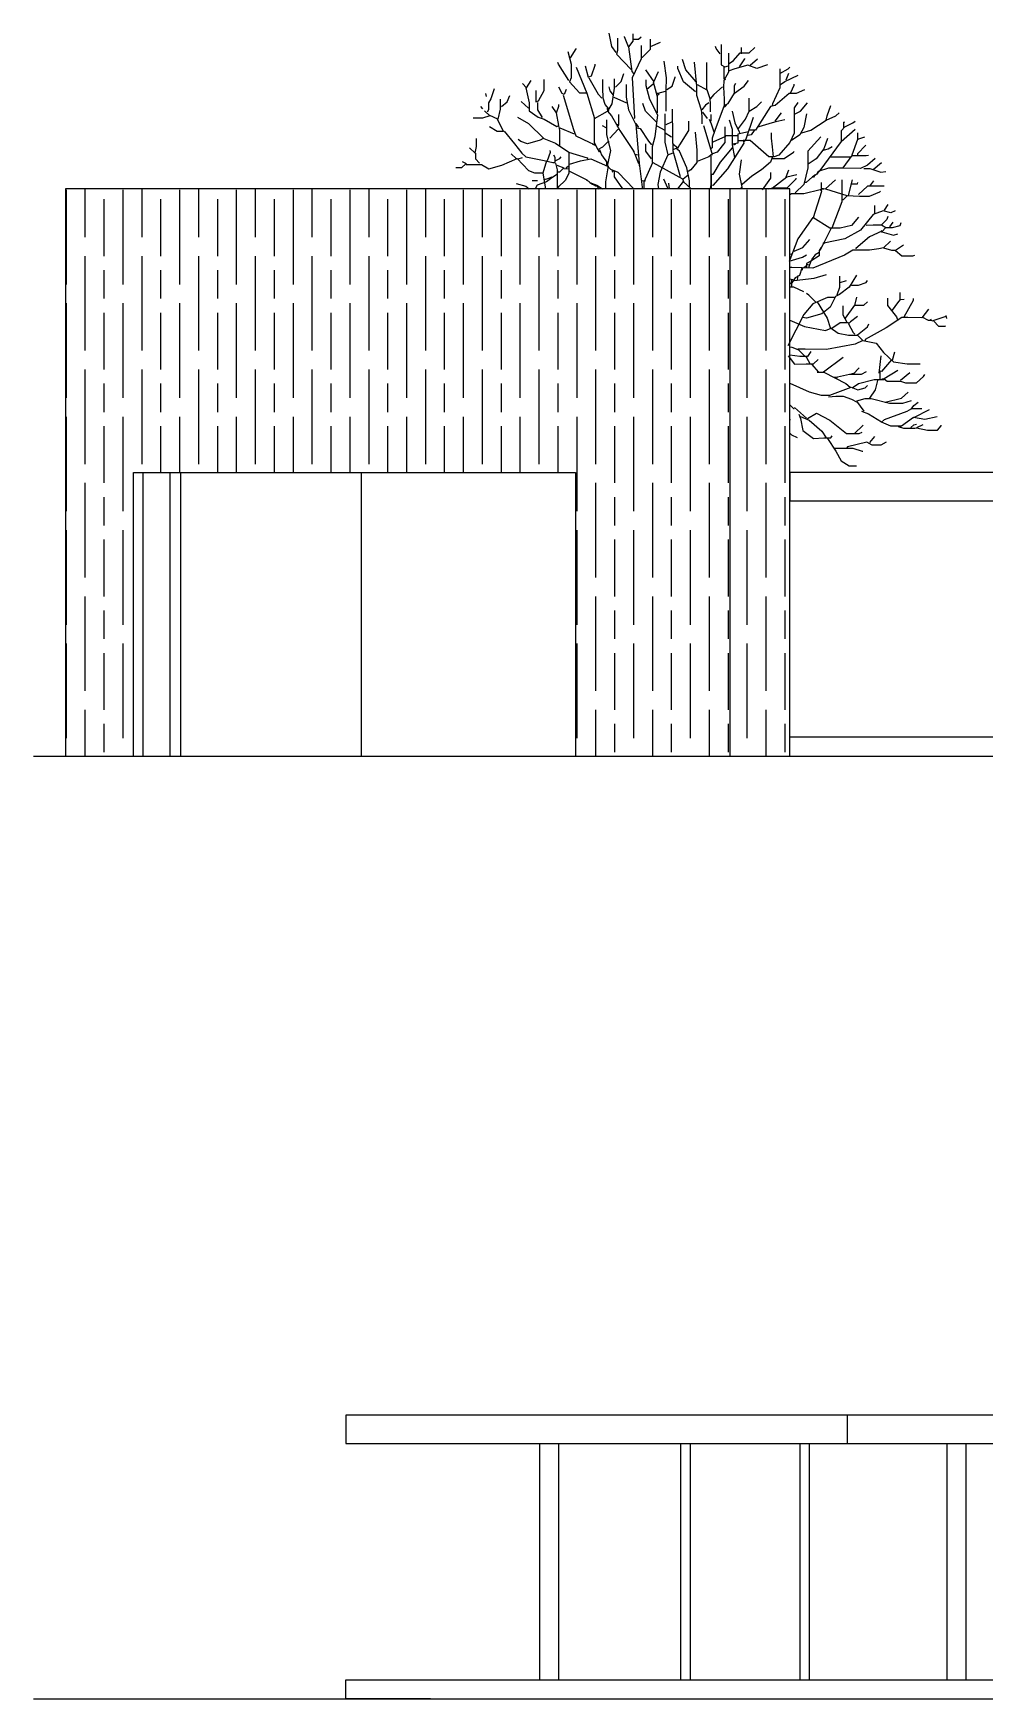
# Model space of a CAD drawing. Header units: centimetres. Extents: x -3096 to 13885, y -3131 to 5891.
# Drawn here: x 11885 to 12891, y 3974 to 5736 of the extents above; entities that cross this region are included whole.
import ezdxf

# ---------------------------------------------------------------- set-up
doc = ezdxf.new("R2010")
doc.units = ezdxf.units.CM

msp = doc.modelspace()

# ---------------------------------------------------------------- hatches: boundary and pattern name
at = {"transparency": 33554508}
h = msp.add_hatch(dxfattribs=at)
h.set_pattern_fill('GOST_WOOD', color=256, scale=10)
h.paths.add_polyline_path([(12621.5, 5571.1), (11919.1, 5571.1), (11919.1, 4971.1), (11991.1, 4971.1), (11991.1, 5271.1), (12458.5, 5271.1), (12458.5, 4971.1), (12621.5, 4971.1)])
h.paths.add_polyline_path([(12685.1, 5571.1), (12621.5, 5571.1), (12621.5, 4971.1), (12685.1, 4971.1)])

# ---------------------------------------------------------------- linework, layer by layer
for p, q in [((12621.5, 5571.1), (12621.5, 4971.1)), ((11991.1, 4971.1), (11991.1, 5271.1)), ((11991.1, 5271.1), (12458.5, 5271.1)), ((12001, 5271.1), (12001, 4971.1)), ((12029.3, 5271.1), (12029.3, 4971.1)), ((12040.8, 5271.1), (12040.8, 4971.1)), ((12232, 4971.1), (12232, 5271.1)), ((12458.5, 5271.1), (12458.5, 4971.1)), ((11885.1, 4971.1), (13885.1, 4971.1)), ((13085.1, 4273.9), (12215.6, 4273.9)), ((12215.6, 4273.9), (12215.6, 4243.9)), ((12745.7, 4273.9), (12745.7, 4243.9)), ((12215.6, 4243.9), (12305.1, 4243.9)), ((12305.1, 4243.9), (13085.1, 4243.9)), ((12420.4, 4243.9), (12420.4, 3993.9)), ((12440.3, 4243.9), (12440.3, 3993.9)), ((12569.6, 4243.9), (12569.6, 3993.9)), ((12579.5, 4243.9), (12579.5, 3993.9)), ((12695.5, 4243.9), (12695.5, 3993.9)), ((12705.4, 4243.9), (12705.4, 3993.9)), ((12851.2, 4243.9), (12851.2, 3993.9)), ((12871.1, 4243.9), (12871.1, 3993.9)), ((12305.1, 3993.9), (13085.1, 3993.9)), ((11885.1, 3973.9), (13885.1, 3973.9)), ((12305.1, 3973.9), (13085.1, 3973.9))]:
    msp.add_line(p, q)
at = {"color": 84}
for points in [[(12501.3, 5715.2), (12496.9, 5721.8), (12494.1, 5735.7)], [(12502.7, 5730.7), (12502.7, 5717.4), (12501.8, 5713.5), (12517.3, 5697.5)], [(12519, 5735.1), (12519, 5727.4), (12514.6, 5721.3), (12510.1, 5731.8), (12510.1, 5732.3)], [(12519.6, 5729.3), (12525.1, 5729.3), (12527.9, 5731.8)], [(12537.3, 5729.6), (12537.3, 5718.5), (12529, 5710.2), (12528.4, 5710.2)], [(12537.8, 5721.8), (12548.3, 5726.3)], [(12450.3, 5716.3), (12453.7, 5703), (12453.7, 5688.6), (12452, 5684.2), (12462.5, 5672.8), (12470.3, 5672.8)], [(12453.1, 5709.6), (12459.2, 5719.1), (12459.2, 5719.6)], [(12514.6, 5721.3), (12517.9, 5695.3), (12519.6, 5693)], [(12527.9, 5722.9), (12527.9, 5708.5), (12518.4, 5688.6), (12520.7, 5646), (12520.1, 5645.4)], [(12620.3, 5714.6), (12620.3, 5694.7), (12615.1, 5685.8), (12614.9, 5678.6), (12615.7, 5665.9), (12615.7, 5659.3), (12605.9, 5632.7), (12602.9, 5624.9), (12602.9, 5614.4), (12602, 5613.9)], [(12611.5, 5714.1), (12607, 5719.6), (12606.5, 5721.8)], [(12612.3, 5724), (12612.3, 5702.4), (12616.4, 5700.2), (12620.3, 5701.3)], [(12620.9, 5703.6), (12625.3, 5706.9), (12632.5, 5714.9), (12641.9, 5714.9), (12648, 5720.7)], [(12631.9, 5700.2), (12637.5, 5708.5), (12637.5, 5709.1)], [(12633.9, 5714.1), (12633.9, 5720.7)], [(12643, 5701.9), (12650.8, 5708.5)], [(12451.4, 5685.8), (12440.4, 5703), (12439.8, 5704.7)], [(12459.2, 5699.7), (12470.3, 5672.5), (12478.6, 5645.4), (12492.4, 5653.2), (12496.3, 5648.2), (12501.8, 5639.3), (12503.5, 5639.3)], [(12468.6, 5701.3), (12471.9, 5689.2), (12475.3, 5690.8), (12479.1, 5701.9), (12479.1, 5703)], [(12500.7, 5678.6), (12506.8, 5684.7), (12509.6, 5693)], [(12532.3, 5696.9), (12541.1, 5684.2), (12546.1, 5695.3)], [(12551.7, 5706.3), (12554.2, 5688.6), (12554, 5675.3), (12553.9, 5669.8), (12553.9, 5653.2)], [(12585.4, 5673.7), (12572.7, 5684.2), (12566.6, 5698.6), (12566.6, 5700.8)], [(12586, 5684.2), (12574.9, 5696.9), (12571.6, 5708)], [(12583.8, 5705.2), (12586.5, 5679.7), (12586.5, 5670.3), (12591, 5655.9), (12591.8, 5652.1), (12591.9, 5646.5), (12591.9, 5639.9)], [(12587.1, 5681.4), (12597.3, 5675.9), (12597.3, 5704.7)], [(12615.3, 5700.2), (12615.3, 5687.5), (12617, 5686.9)], [(12661.3, 5702.4), (12650.2, 5698.6), (12640.8, 5701.9), (12627, 5698), (12620.9, 5695.8)], [(12674.3, 5698), (12674.3, 5678.1), (12666.8, 5660.9), (12666.3, 5659.3)], [(12674.6, 5693), (12683.4, 5698), (12685.1, 5699.7)], [(12675.1, 5681.4), (12679.6, 5684.7), (12694, 5691.4)], [(12681.2, 5686.4), (12684, 5693.6)], [(12372.3, 5677), (12369, 5666.5), (12366.5, 5662), (12366.5, 5654.8), (12365.1, 5652.1)], [(12402.2, 5682.5), (12406.6, 5678.1), (12411.6, 5685.8)], [(12406, 5678.1), (12409.4, 5662), (12409.4, 5653.7), (12418.8, 5647.1), (12425.4, 5644.9), (12438.7, 5637.1), (12440.9, 5638.2), (12438.2, 5651.5), (12440.9, 5658.7), (12440.9, 5660.4)], [(12416.3, 5675.3), (12416.3, 5663.1), (12419.3, 5664.2), (12425.1, 5675.3), (12425.1, 5686.9)], [(12448.7, 5676.4), (12446.5, 5670.9), (12444.3, 5672), (12440.9, 5678.6)], [(12472.5, 5688.6), (12482.5, 5671.4), (12486.3, 5667)], [(12499.3, 5687.5), (12499.3, 5677.5), (12496.9, 5660.9), (12493.5, 5655.9), (12489.7, 5660.4), (12487.7, 5667), (12487.3, 5678.1), (12487.3, 5686.9)], [(12498.5, 5670.3), (12495.2, 5674.8), (12494.1, 5679.2)], [(12512.1, 5681.4), (12512.1, 5668.1), (12514.6, 5654.8), (12522.3, 5639.3), (12525.6, 5598.4), (12529, 5572.9), (12529, 5571.1)], [(12532.8, 5686.4), (12532.8, 5680.3), (12536.7, 5665.9), (12545, 5649.3), (12542.3, 5626), (12539.5, 5615.5), (12539.5, 5598.9)], [(12540.6, 5682), (12533.9, 5676.4), (12533.4, 5676.4)], [(12540.6, 5684.2), (12544.7, 5668.7), (12544.7, 5651.5)], [(12553.3, 5674.2), (12545.6, 5672), (12544.5, 5672)], [(12555, 5676.4), (12560.5, 5679.7), (12563.8, 5689.2), (12563.8, 5689.7)], [(12613.7, 5679.2), (12604.8, 5670.9), (12600.9, 5666.5), (12597.6, 5675.9)], [(12616.4, 5659.8), (12619.8, 5661.5), (12626.4, 5672.5), (12636.9, 5679.7), (12641.4, 5685.8)], [(12626.7, 5672.5), (12626.7, 5680.3), (12628.1, 5683.1)], [(12700.6, 5675.9), (12691.7, 5672), (12684.5, 5672), (12669.6, 5659.3), (12664.6, 5658.2), (12648.6, 5633.2), (12642.5, 5633.2)], [(12686.2, 5673.1), (12689.5, 5680.9), (12689.5, 5682)], [(12357.9, 5658.2), (12360.1, 5655.9)], [(12363.4, 5672), (12364, 5668.7)], [(12378.9, 5665.9), (12378.9, 5655.4), (12376.2, 5644.9), (12367.8, 5648.7)], [(12380, 5658.2), (12386.1, 5663.1), (12388.9, 5669.8)], [(12408.8, 5656.5), (12401.1, 5663.7)], [(12418.2, 5662.6), (12418.2, 5654.8), (12423.2, 5646.5)], [(12438.2, 5651.5), (12433.7, 5658.2)], [(12445.4, 5670.3), (12456.4, 5633.8), (12458.6, 5627.1), (12473, 5620.5), (12477.5, 5618.3), (12478.6, 5618.8)], [(12491.9, 5656.5), (12492.4, 5653.2)], [(12493.5, 5655.9), (12493, 5653.2)], [(12499.1, 5668.1), (12512.4, 5662)], [(12543.9, 5641.5), (12532.3, 5653.2), (12529.5, 5661.5)], [(12546.7, 5671.4), (12545, 5669.8)], [(12560.5, 5655.4), (12561.1, 5626.6), (12561.1, 5619.4), (12562.2, 5618.3)], [(12599.3, 5662), (12596, 5659.8), (12592.1, 5654.8)], [(12600.4, 5666.5), (12600.7, 5660.9), (12600.7, 5652.6)], [(12693.4, 5662.6), (12689.8, 5657), (12689.8, 5629.9), (12685.1, 5620), (12673.5, 5606.7), (12668.5, 5605), (12663, 5605), (12643, 5622.4), (12635.8, 5622.4), (12636.4, 5619.4), (12619.2, 5592.3), (12603.7, 5574.6), (12603.2, 5574.6)], [(12618.1, 5659.8), (12615.9, 5657.6)], [(12630.8, 5634.9), (12638, 5644.9), (12641.9, 5653.2), (12650.2, 5658.2), (12655.2, 5663.1)], [(12641.9, 5653.2), (12641.9, 5667)], [(12690.6, 5650.4), (12696.2, 5653.2), (12703.9, 5662)], [(12723.3, 5643.8), (12724.4, 5648.2), (12728.3, 5659.3)], [(12362.3, 5653.7), (12367.8, 5648.2), (12360.1, 5646), (12350.1, 5646)], [(12375.6, 5644.9), (12382.2, 5631.9), (12375.6, 5631.9), (12367.3, 5636.6)], [(12397.2, 5647.1), (12408.8, 5640.4), (12424.9, 5624.4), (12437.1, 5619.4), (12451.2, 5610), (12451.2, 5587.3), (12447.6, 5580.1), (12440.4, 5573.4), (12439.3, 5574)], [(12478.3, 5645.4), (12478.3, 5620), (12481.9, 5612.8), (12487.4, 5615.5), (12493, 5621.1), (12494.1, 5621.1)], [(12490.8, 5635.5), (12486.9, 5637.7)], [(12520.1, 5571.1), (12503.5, 5588.4), (12495.7, 5591.7), (12492.4, 5595), (12495.7, 5611.6), (12491.6, 5628.3), (12491.5, 5635.5), (12491.5, 5644.3)], [(12501.8, 5639.3), (12505.2, 5632.7), (12520.1, 5610.5), (12520.7, 5610.5)], [(12503.8, 5649.8), (12503.8, 5638.8), (12502.4, 5636.6)], [(12522.3, 5640.4), (12525.1, 5636)], [(12544.5, 5637.7), (12552.8, 5633.2)], [(12553, 5650.4), (12552.9, 5630.5), (12552.9, 5620.5), (12556.1, 5607.2), (12561.6, 5609.4)], [(12560, 5641.5), (12553.9, 5638.8)], [(12578, 5642.7), (12578, 5632.7), (12568.3, 5617.7), (12566.1, 5613.9)], [(12592.6, 5652.1), (12597.6, 5645.4)], [(12593.7, 5638.2), (12602.6, 5608.9), (12602.6, 5606.7)], [(12599.8, 5644.9), (12602, 5639.9), (12604.8, 5631.6)], [(12602, 5642.7), (12602, 5649.8)], [(12620.9, 5644.3), (12623.9, 5634.3), (12623.9, 5617.7), (12626.4, 5604.4)], [(12624.2, 5653.2), (12627, 5641), (12631.4, 5631.6), (12631.9, 5629.9)], [(12646.3, 5646.5), (12638.6, 5623.8), (12636.9, 5621.1)], [(12679.6, 5644.3), (12670.1, 5642.1), (12666.3, 5641), (12652.4, 5636.6), (12651.9, 5636.6)], [(12669.6, 5642.7), (12676.2, 5651.5)], [(12702.8, 5650.4), (12700, 5636), (12695.6, 5628.3), (12686.8, 5622.2)], [(12697.8, 5630.5), (12707.2, 5633.2), (12723.3, 5643.8), (12733.8, 5648.2), (12737.1, 5651.5)], [(12713.9, 5586.7), (12715.5, 5588.9), (12717.2, 5590.6), (12739.6, 5621.1), (12739.6, 5632.7), (12743.2, 5636.6), (12751.5, 5641), (12754.3, 5642.7)], [(12742.1, 5636), (12742.1, 5641.5), (12743.2, 5642.1)], [(12346.3, 5614.4), (12352.3, 5608.9), (12353.7, 5616.1), (12353.7, 5624.4)], [(12382.8, 5632.1), (12393.9, 5618.8), (12401.6, 5608.9), (12406, 5605), (12425.4, 5601.1), (12434.3, 5598.9), (12436.8, 5598.9), (12436.8, 5604.4), (12435.4, 5606.7)], [(12424.3, 5624.4), (12421, 5622.7), (12407.7, 5618.8), (12400.5, 5621.1), (12397.7, 5623.3)], [(12440.9, 5637.1), (12441.5, 5632.7), (12441.5, 5616.6)], [(12442, 5635.5), (12457, 5629.4)], [(12503.5, 5634.3), (12494.6, 5624.9)], [(12522.9, 5635.5), (12526.7, 5634.9), (12535.6, 5621.6), (12538.9, 5617.7)], [(12553.3, 5630.5), (12560, 5626)], [(12584.9, 5631), (12586.8, 5612.2), (12586.8, 5598.9), (12580.5, 5591.2), (12577.7, 5589.5)], [(12616.4, 5636.6), (12616.4, 5620), (12608.1, 5610), (12603.2, 5608.3), (12602.6, 5608.9)], [(12617, 5626.6), (12603.7, 5620.5)], [(12617, 5627.7), (12630.8, 5627.7)], [(12641.4, 5631.6), (12630, 5628.8), (12630, 5619.4), (12624.7, 5618.3)], [(12635.8, 5621.9), (12630.3, 5621.9)], [(12647.4, 5632.7), (12644.1, 5628.3), (12640.8, 5627.7)], [(12667.7, 5605), (12666.7, 5615.5), (12665.6, 5624.9), (12665.6, 5630.5)], [(12717.8, 5626), (12704.2, 5611.1), (12704.2, 5593.4), (12700, 5575.7), (12690.6, 5566.8)], [(12725, 5624.4), (12721.1, 5613.3), (12712.8, 5602.8), (12704.5, 5597.3)], [(12739.4, 5621.1), (12754.3, 5634.3)], [(12751, 5607.2), (12757.1, 5623.8), (12764.3, 5626)], [(12757.1, 5623.8), (12757.1, 5630.5)], [(12342.9, 5597), (12359, 5597), (12366.7, 5592.3), (12380.6, 5596.1), (12396.6, 5603.3), (12408.8, 5590.6), (12414.9, 5588.1), (12424.3, 5588.1), (12428.2, 5601.1)], [(12352.6, 5608.9), (12352.6, 5602.8), (12356.8, 5598.4)], [(12395.5, 5603.3), (12390.5, 5608.3)], [(12397.7, 5602.8), (12402.2, 5604.4)], [(12428.7, 5601.1), (12432.1, 5610), (12431.5, 5611.6)], [(12437.6, 5601.1), (12442, 5603.3), (12443.1, 5605)], [(12450.9, 5610), (12470.8, 5603.9), (12471.4, 5602.8)], [(12452, 5597.3), (12463.6, 5600.6), (12474.7, 5602.8), (12492.4, 5595)], [(12476.4, 5618.3), (12479.1, 5617.2)], [(12481.9, 5612.8), (12483, 5610.5), (12483.6, 5610.5)], [(12483.6, 5612.8), (12485.8, 5607.2), (12492.4, 5598.4), (12493, 5598.4)], [(12519, 5612.2), (12521.2, 5607.8), (12525.1, 5597.8)], [(12521.2, 5607.8), (12524.5, 5607.2)], [(12538.9, 5602.8), (12532.8, 5611.1), (12532.8, 5618.8)], [(12556.1, 5607.2), (12547.8, 5588.9), (12545.6, 5575.7), (12546.3, 5571.1)], [(12569.4, 5584), (12561.6, 5611.1), (12561.6, 5618.3), (12566.1, 5615)], [(12579.1, 5572.9), (12579.1, 5579.5), (12576, 5593.4), (12568.3, 5611.1), (12565, 5613.9), (12562.2, 5612.8)], [(12603.2, 5608.3), (12599.3, 5605), (12587.1, 5600), (12586.5, 5600)], [(12601.5, 5606.1), (12601.5, 5575.7), (12600.7, 5571.1)], [(12624.2, 5614.4), (12611.5, 5599.5), (12603.7, 5586.2), (12602, 5586.2)], [(12627.5, 5618.3), (12625.3, 5617.2)], [(12666.3, 5604.4), (12664.6, 5599.5), (12655.2, 5591.2), (12644.7, 5584.5), (12634.7, 5575.7), (12634.2, 5575.7)], [(12666.3, 5603.3), (12679, 5603.3), (12689, 5610), (12689.5, 5610.5)], [(12775.3, 5603.3), (12767, 5596.1), (12759.8, 5592.8), (12742.1, 5593.1), (12726.1, 5593.1), (12715, 5589.5), (12713.3, 5586.2), (12708.9, 5584), (12702.3, 5577.9), (12701.2, 5577.9)], [(12720.5, 5612.2), (12725.5, 5613.3), (12729.9, 5616.1)], [(12728.3, 5605), (12748.8, 5605)], [(12741.6, 5593.4), (12751, 5606.4), (12765.9, 5606.4), (12768.1, 5606.7)], [(12765.4, 5617.2), (12756.5, 5608.3), (12756.5, 5606.7)], [(12338.5, 5600), (12342.9, 5597.8), (12337.9, 5593.4), (12331.9, 5593.4)], [(12439.3, 5586.7), (12433.2, 5582.9), (12427.6, 5578.4), (12417.7, 5575.1), (12415.7, 5571.1)], [(12423.8, 5587.8), (12426.5, 5571.1)], [(12437.1, 5598.4), (12439, 5591.2), (12439, 5571.1)], [(12438.7, 5596.1), (12445.9, 5593.4), (12441.5, 5588.9), (12439.8, 5588.9)], [(12445.9, 5592.8), (12450.9, 5592.3)], [(12451.4, 5595), (12448.7, 5593.4), (12448.7, 5592.8)], [(12451.4, 5590.1), (12470.3, 5580.6), (12473.6, 5577.9), (12480.8, 5575.1), (12482.5, 5571.8), (12483.4, 5571.1)], [(12493, 5595.6), (12490.2, 5578.4), (12490.2, 5571.1), (12487.4, 5571.1)], [(12491.3, 5598.9), (12491.3, 5595.6)], [(12496.9, 5590.6), (12498, 5588.9)], [(12499.3, 5590.1), (12499.3, 5584), (12508.2, 5571.1)], [(12525.6, 5598.4), (12525.6, 5595.6)], [(12530.9, 5571.1), (12530.9, 5578.4), (12540, 5598.9), (12571.6, 5581.7), (12572.7, 5579)], [(12577.7, 5585.6), (12572.1, 5581.2)], [(12602, 5586.2), (12602, 5571.1)], [(12633.6, 5601.7), (12631.4, 5586.7), (12634.2, 5572.9)], [(12656.3, 5570.1), (12664.9, 5582.3), (12664.9, 5588.4)], [(12666.3, 5571.8), (12681.8, 5584), (12692.3, 5586.2)], [(12681.2, 5584), (12684, 5591.2)], [(12711.7, 5586.2), (12710, 5583.4), (12708.9, 5583.4)], [(12763.2, 5592.5), (12769.8, 5592.5), (12773.7, 5591.2), (12781.4, 5588.9), (12786.4, 5589.5)], [(12773.1, 5591.7), (12782, 5598.9)], [(12395.5, 5576.8), (12406, 5574), (12409.5, 5571.1)], [(12412.7, 5579.8), (12418.2, 5579.8)], [(12433.2, 5583.4), (12428.7, 5581.7), (12425.4, 5580.6)], [(12440.4, 5573.4), (12438.7, 5571.2)], [(12469.7, 5580.6), (12473, 5579)], [(12473.6, 5577.9), (12476.4, 5576.2), (12480.2, 5574)], [(12480.8, 5575.1), (12486.8, 5571.1)], [(12529, 5580.1), (12532.3, 5579.5)], [(12556.1, 5571.8), (12551.7, 5581.2)], [(12556.9, 5577.3), (12557.4, 5571.1)], [(12580.6, 5571.1), (12572.1, 5579), (12566.2, 5571.1)], [(12635, 5571.1), (12634.2, 5572.9), (12632.5, 5571.1)], [(12662.4, 5571.1), (12666.8, 5572.1), (12682.3, 5572.1), (12691.7, 5581.7), (12691.7, 5582.3)], [(12710, 5540.8), (12718.9, 5568.5), (12717.2, 5570.1), (12700, 5566), (12686.8, 5566), (12685.1, 5564.7)], [(12718.3, 5577.9), (12718.3, 5570.1)], [(12718.9, 5571.8), (12722.7, 5571.2)], [(12718.9, 5571.2), (12721.1, 5571.2)], [(12733.3, 5580.6), (12722.7, 5571.2), (12745.4, 5564), (12758.7, 5563.5), (12769.3, 5563.5), (12780.3, 5567.9), (12780.9, 5568.5)], [(12740.2, 5580.6), (12740, 5564), (12740, 5557.4), (12729.4, 5529.7)], [(12751, 5580.6), (12746.6, 5564)], [(12750.4, 5576.5), (12756.5, 5576.5), (12757.1, 5577.9)], [(12784.8, 5574), (12767, 5574), (12757.6, 5565.1)], [(12769.8, 5574), (12773.7, 5579.5)], [(12745.4, 5563.5), (12741.6, 5559.6), (12741, 5559.6)], [(12774.8, 5545.2), (12774.8, 5553.5)], [(12785.3, 5548.5), (12789.2, 5554.6)], [(12757.6, 5541.3), (12750.4, 5532.5), (12738.2, 5529.4), (12727.2, 5529.4), (12709.5, 5540.8), (12693.4, 5518.1), (12685.1, 5496.2)], [(12796.4, 5548), (12792, 5545.8), (12783.6, 5548), (12773.1, 5544.1), (12759.8, 5527.5), (12743.2, 5518.1), (12721.1, 5513.6), (12720.5, 5514.2)], [(12765.9, 5532.7), (12773.1, 5533.2), (12782, 5533.2)], [(12788.6, 5541.9), (12787.5, 5538.6), (12782, 5533), (12786.4, 5530.3), (12782.5, 5525.8), (12794.7, 5522), (12799.2, 5523.6)], [(12802.5, 5535.2), (12801.4, 5531.9), (12793.1, 5530), (12786.4, 5530)], [(12790.8, 5530.8), (12794.2, 5535.8)], [(12689.5, 5505.3), (12698.9, 5509.2), (12706.1, 5517.5)], [(12728.8, 5529.7), (12720, 5512), (12716.7, 5505.9)], [(12782.5, 5526.4), (12769.3, 5520.3), (12754.9, 5508.1), (12754.9, 5507.6)], [(12782.5, 5526.9), (12780.9, 5525.3)], [(12791.4, 5515.9), (12784.2, 5508.7), (12792.5, 5506.4), (12796.9, 5506.4)], [(12684.5, 5494.8), (12698.4, 5498.7), (12702.8, 5501.5)], [(12784.2, 5508.7), (12779.2, 5507.6), (12769.3, 5506.2), (12751.5, 5506.2), (12742.7, 5500.9), (12709.5, 5487.3), (12687.3, 5487.8), (12685.1, 5487.8)], [(12686.8, 5502), (12685.1, 5501.7)], [(12719.4, 5510.3), (12717.8, 5508.7), (12716.1, 5505.9), (12716.1, 5500.4), (12707.2, 5494.8), (12702.8, 5492.1), (12702.8, 5488.2)], [(12716.1, 5503.7), (12711.7, 5501.5), (12707.8, 5496.5), (12708.4, 5495.4)], [(12721.6, 5513.6), (12720, 5512.5)], [(12805.2, 5511.4), (12796.9, 5505.9), (12803.6, 5500.1), (12815.2, 5500.1), (12817.4, 5500.9)], [(12697.8, 5487.1), (12695.1, 5479.3), (12690.6, 5477.1), (12687.3, 5471.6), (12686.8, 5471.6)], [(12689.5, 5474.3), (12710.6, 5476.6), (12723.9, 5480.4)], [(12693.4, 5479.3), (12692.8, 5475.4)], [(12698.4, 5487.1), (12697.8, 5484.9)], [(12755.4, 5479.9), (12747.7, 5467.1), (12737.7, 5459.4), (12733.3, 5457.2), (12727.7, 5446.1), (12718.9, 5438.9), (12702.8, 5434.5), (12698.4, 5435)], [(12702.8, 5489.8), (12700, 5487.6)], [(12702.8, 5491.5), (12705, 5490.9)], [(12707.2, 5494.8), (12705, 5488.7), (12705, 5488.2)], [(12685.1, 5476), (12689.5, 5474.9)], [(12686.8, 5472.1), (12685.1, 5470.2)], [(12685.1, 5467.4), (12689, 5467.4), (12699.5, 5462.7)], [(12686.8, 5474.9), (12686.8, 5468.2)], [(12737.4, 5478.8), (12737.4, 5466.6), (12734.9, 5458.8)], [(12738.2, 5472.1), (12744.9, 5474.3)], [(12750.4, 5469.4), (12757.6, 5469.4), (12765.9, 5472.1), (12767, 5474.3)], [(12801.6, 5453.9), (12801.6, 5461.6)], [(12732.7, 5456.3), (12725, 5456.3), (12709.5, 5449.4), (12700, 5438.3), (12682.9, 5405.1)], [(12713.9, 5451.6), (12724.4, 5434.5), (12727.7, 5424.5), (12736, 5418.4), (12747.1, 5416.2), (12756.5, 5416.2), (12762.1, 5410.7), (12754.3, 5406.8), (12723.9, 5401.3), (12701.2, 5401.5), (12693.4, 5401.5), (12701.7, 5393.5)], [(12712.2, 5451.6), (12705, 5458.8), (12702.8, 5460.5)], [(12741, 5447.2), (12741, 5437.8), (12745.4, 5430)], [(12743.8, 5434.5), (12753.8, 5448), (12763.2, 5448), (12767, 5451.6)], [(12753.8, 5447.8), (12756, 5456.6)], [(12831.8, 5443.9), (12824.6, 5434.8), (12809.7, 5434.9), (12803.6, 5434.9), (12787, 5424), (12764.8, 5411.8), (12764.8, 5410.7)], [(12788.4, 5455.5), (12788.4, 5447.8), (12798, 5435.6), (12799.2, 5431.7)], [(12793.6, 5442.8), (12799.2, 5450.5), (12801.9, 5453.9), (12805.8, 5454.4)], [(12805.8, 5435.6), (12815.8, 5453.3), (12815.8, 5455)], [(12685.1, 5432.3), (12700.6, 5425.6), (12722.7, 5421.2), (12730.5, 5424.5), (12738.2, 5429.8), (12747.1, 5429.8)], [(12756.5, 5436.1), (12749.3, 5430.6), (12747.1, 5428.4), (12752.1, 5419), (12753.8, 5417.3)], [(12756.5, 5416.8), (12767, 5425.1), (12768.7, 5428.4)], [(12824.6, 5435.6), (12831.3, 5432.3), (12834, 5432.3)], [(12850.1, 5436.1), (12835.1, 5431.2), (12834, 5433.4)], [(12837.4, 5431.2), (12842.3, 5425.9), (12849, 5425.9), (12850.1, 5426.2)], [(12850.1, 5437.2), (12850.6, 5433.9)], [(12762.1, 5410.7), (12776.5, 5407.9), (12784.2, 5397.9), (12794.7, 5388), (12809.1, 5386), (12823, 5386)], [(12683.4, 5394.6), (12690.1, 5385.5), (12702.3, 5385.9), (12710, 5385.9), (12715, 5390.7)], [(12685.1, 5403.9), (12687.3, 5403.5), (12693.4, 5401.3)], [(12707.2, 5399), (12703.9, 5393.8), (12695.6, 5393.8), (12685.1, 5395.3)], [(12702.3, 5393.5), (12706.7, 5385.8), (12706.7, 5385.2)], [(12720.5, 5377.4), (12741.6, 5392.9)], [(12781.4, 5394.6), (12779.2, 5376.3)], [(12795.8, 5398.5), (12793.1, 5389.6), (12793.1, 5389.1)], [(12708.4, 5385.2), (12715, 5377.4)], [(12713.9, 5377.2), (12721.1, 5377.2), (12744.3, 5365.3), (12748.8, 5361.4)], [(12765.9, 5377.4), (12760.4, 5374.7), (12748.2, 5374.7), (12735.5, 5371.9), (12731.1, 5371.4)], [(12752.1, 5375.8), (12749.9, 5375.2)], [(12758.2, 5381.9), (12752.1, 5375.2), (12752.1, 5374.7)], [(12792.5, 5390.2), (12782, 5378), (12779.2, 5378.6)], [(12780.1, 5378), (12780.1, 5369.7)], [(12799.2, 5379.1), (12784.8, 5370.2), (12782.5, 5369.7)], [(12784.8, 5370.2), (12788.1, 5367.8), (12801.9, 5367.8), (12807.5, 5365.8), (12819.1, 5365.8), (12826.3, 5372.5), (12827.9, 5374.7)], [(12801.9, 5368.6), (12811.9, 5376.9)], [(12685.1, 5365.7), (12705.6, 5356.4), (12718.3, 5352.8), (12727.2, 5352.8), (12749.9, 5361.4), (12757.1, 5358.6), (12764.8, 5360.8), (12767, 5363.1)], [(12734.9, 5371.9), (12734.4, 5369.7)], [(12751, 5360.8), (12757.6, 5365.3), (12774.2, 5369.4), (12784.8, 5369.4)], [(12778.1, 5369.7), (12775.3, 5358.6), (12769.3, 5349.8)], [(12785.9, 5345.3), (12803, 5349.8), (12810.2, 5355.9)], [(12685.1, 5342.6), (12689, 5338.7), (12689.5, 5338.7)], [(12690.1, 5339.8), (12702.8, 5328.7)], [(12726.1, 5351.1), (12733.8, 5351.8), (12741.6, 5351.8), (12750.4, 5348.7), (12755.4, 5345.9)], [(12813.5, 5347), (12804.1, 5343.9), (12790.3, 5343.9), (12770.9, 5348.9), (12764.3, 5348.9), (12755.4, 5346.4), (12763.2, 5335.9)], [(12840.7, 5329.8), (12827.9, 5327.1), (12815.8, 5329.3), (12803, 5320.1), (12792, 5320.1), (12782, 5324.3), (12785.3, 5327.1), (12809.1, 5335.9), (12814.1, 5338.7), (12824.6, 5338.7)], [(12813.5, 5338.1), (12816.3, 5342), (12820.7, 5345.3)], [(12685.1, 5327.3), (12685.7, 5327.3)], [(12694.5, 5332.6), (12696.2, 5328.2), (12698.9, 5315.4), (12710, 5306.9), (12721.1, 5307.8), (12728.3, 5307.8), (12729.9, 5309.9)], [(12696.2, 5330.4), (12705.6, 5326.5), (12718.9, 5314.9), (12723.3, 5307.7)], [(12703.9, 5328.2), (12713.3, 5333.7), (12727.2, 5326.5), (12744.9, 5312.4), (12758.2, 5312.4), (12761.5, 5313.8)], [(12753.2, 5312.1), (12762.6, 5321)], [(12760.9, 5335.9), (12768.1, 5333.2), (12782, 5324.8)], [(12813, 5318.8), (12816.3, 5321.5), (12819.1, 5322.1)], [(12816.3, 5329.3), (12832.9, 5337.6)], [(12825.7, 5321.5), (12819.1, 5318.2), (12830.7, 5315.7), (12841.2, 5315.7), (12845.1, 5320.4), (12845.1, 5321)], [(12685.1, 5312.7), (12686.8, 5311), (12692.8, 5308.2)], [(12725, 5307.1), (12733.8, 5293.8), (12739.4, 5283.3), (12747.7, 5278.1), (12755.4, 5278.1)], [(12787, 5303.3), (12781.4, 5299.9), (12772, 5299.9), (12766.5, 5303.3), (12746, 5298.3), (12745.4, 5297.2)], [(12769.8, 5302.7), (12774.8, 5309.3)], [(12799.7, 5319.9), (12805.2, 5317.9), (12817.4, 5317.9), (12819.1, 5318.2)], [(12801.9, 5320.4), (12801.4, 5318.2)], [(12732.2, 5296.9), (12751.5, 5296.9), (12761.5, 5293.8), (12762.1, 5293.8)]]:
    msp.add_lwpolyline(points, dxfattribs=at)
for points in [[(12685.1, 4971.1), (12685.1, 5571.1), (11919.1, 5571.1), (11919.1, 4971.1)], [(13554.6, 5271.1), (12685.1, 5271.1), (12685.1, 5241.1), (13554.6, 5241.1), (13554.6, 5271.1)], [(13554.6, 4971.1), (13554.6, 4991.1), (12685.1, 4991.1)], [(12305.1, 3973.9), (12215.6, 3973.9), (12215.6, 3993.9), (13646.8, 3993.9)]]:
    msp.add_lwpolyline(points)

doc.saveas('drawing.dxf')
